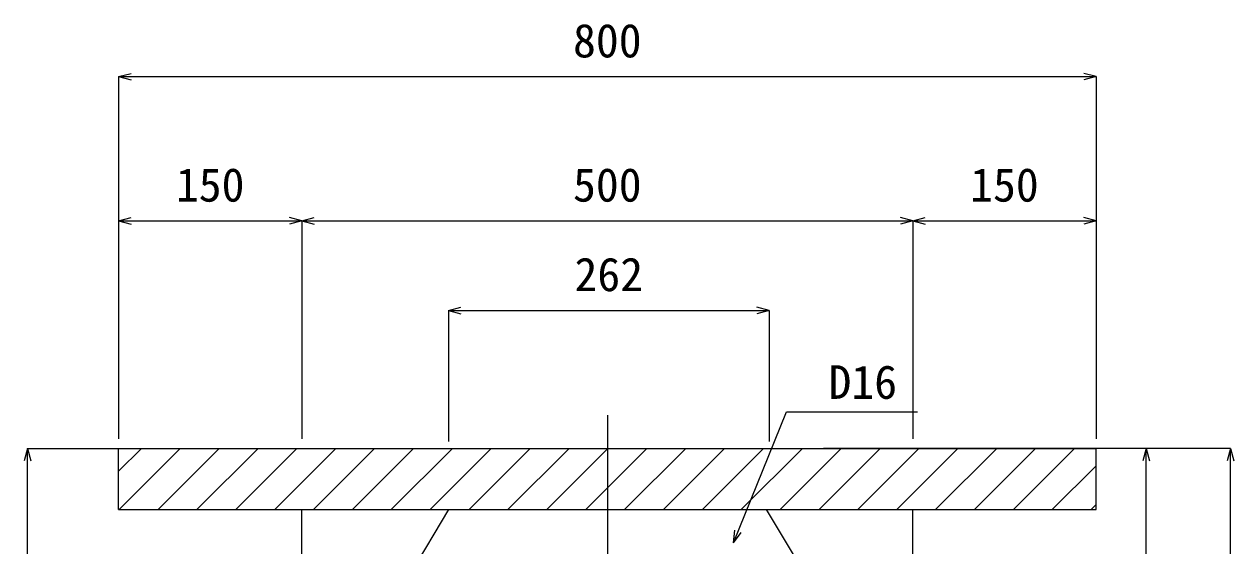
# Model space of a CAD drawing. Units: millimetres, scale not verified. Extents: x -9755 to 16726, y -7413 to 4835.
# Drawn here: x -6541 to -5552, y -5114 to -4688 of the extents above; entities that cross this region are included whole.
import ezdxf
from ezdxf.enums import TextEntityAlignment as Align

# ---------------------------------------------------------------- set-up
doc = ezdxf.new("R2010")
doc.units = ezdxf.units.MM
doc.header["$LTSCALE"] = 15
doc.linetypes.add('CHAIN2', pattern=[12, 9, -1, 1, -1])
doc.layers.add('0-1_ブロック', color=2, linetype='Continuous', lineweight=18)
doc.layers.add('0-A', color=7, linetype='Continuous', lineweight=18)
doc.layers.add('0-3_鉄筋', color=7, linetype='Continuous')
doc.layers.add('0-6_寸法', color=4, linetype='Continuous')
doc.styles.add('ＭＳ ゴシック', font='')
doc.styles.get('ＭＳ ゴシック').set_extended_font_data('MS Gothic')

msp = doc.modelspace()

# ---------------------------------------------------------------- linework, layer by layer
at = {"layer": '0-1_ブロック', "color": 7, "linetype": 'CHAIN2'}
msp.add_line((-6064.2, -5007.57), (-6064.2, -5514.69), dxfattribs=at)
at = {"layer": '0-1_ブロック', "color": 3}
for p, q in [((-6194.2, -5084.69), (-6254.2, -5184.69)), ((-6194.2, -5084.69), (-6254.2, -5184.69)), ((-6194.2, -5084.69), (-5931.78, -5084.69)), ((-5934.2, -5084.69), (-5874.2, -5184.69))]:
    msp.add_line(p, q, dxfattribs=at)
at = {"layer": '0-3_鉄筋'}
for p, q in [((-6464.2, -5084.69), (-6464.2, -5034.69)), ((-6464.2, -5053.29), (-6445.59, -5034.69)), ((-6464.2, -5034.69), (-5664.2, -5034.69)), ((-6463.77, -5084.69), (-6413.77, -5034.69)), ((-6431.95, -5084.69), (-6381.95, -5034.69)), ((-6400.13, -5084.69), (-6350.13, -5034.69)), ((-6368.31, -5084.69), (-6318.31, -5034.69)), ((-6336.49, -5084.69), (-6286.49, -5034.69)), ((-6304.67, -5084.69), (-6254.67, -5034.69)), ((-6272.85, -5084.69), (-6222.85, -5034.69)), ((-6241.03, -5084.69), (-6191.03, -5034.69)), ((-6209.21, -5084.69), (-6159.21, -5034.69)), ((-6177.39, -5084.69), (-6127.39, -5034.69)), ((-6145.57, -5084.69), (-6095.57, -5034.69)), ((-6113.75, -5084.69), (-6063.75, -5034.69)), ((-6081.93, -5084.69), (-6031.93, -5034.69)), ((-6050.11, -5084.69), (-6000.11, -5034.69)), ((-6018.29, -5084.69), (-5968.29, -5034.69)), ((-5986.47, -5084.69), (-5936.47, -5034.69)), ((-5954.66, -5084.69), (-5904.66, -5034.69)), ((-5922.84, -5084.69), (-5872.84, -5034.69)), ((-5891.02, -5084.69), (-5841.02, -5034.69)), ((-5859.2, -5084.69), (-5809.2, -5034.69)), ((-5827.38, -5084.69), (-5777.38, -5034.69)), ((-5795.56, -5084.69), (-5745.56, -5034.69)), ((-5763.74, -5084.69), (-5713.74, -5034.69)), ((-5731.92, -5084.69), (-5681.92, -5034.69)), ((-5664.2, -5084.69), (-5664.2, -5034.69)), ((-5700.1, -5084.69), (-5664.2, -5048.79)), ((-6464.2, -5084.69), (-5664.2, -5084.69)), ((-6314.2, -5484.69), (-6314.2, -5084.69)), ((-5814.2, -5484.69), (-5814.2, -5084.69)), ((-5668.28, -5084.69), (-5664.2, -5080.61))]:
    msp.add_line(p, q, dxfattribs=at)
at = {"layer": '0-6_寸法'}
for p, q in [((-6464.2, -4730.64), (-6454.06, -4727.93)), ((-6464.2, -4730.64), (-5664.2, -4730.64)), ((-6464.2, -4730.64), (-6454.06, -4733.36)), ((-6464.2, -4730.64), (-6464.2, -4848.59)), ((-5664.2, -4730.64), (-5674.34, -4727.93)), ((-5664.2, -4730.64), (-5674.34, -4733.36)), ((-5664.2, -4730.64), (-5664.2, -4848.59)), ((-6464.2, -4848.59), (-6454.06, -4845.87)), ((-6464.2, -4848.59), (-6314.2, -4848.59)), ((-6464.2, -4848.59), (-6454.06, -4851.3)), ((-6464.2, -4848.59), (-6464.2, -5026.86)), ((-6314.2, -4848.59), (-6324.34, -4845.87)), ((-6314.2, -4848.59), (-6324.34, -4851.3)), ((-6314.2, -4848.59), (-6304.06, -4845.87)), ((-6314.2, -4848.59), (-6314.2, -5026.86)), ((-6314.2, -4848.59), (-5814.2, -4848.59)), ((-6314.2, -4848.59), (-6304.06, -4851.3)), ((-5814.2, -4848.59), (-5824.34, -4845.87)), ((-5814.2, -4848.59), (-5824.34, -4851.3)), ((-5814.2, -4848.59), (-5804.06, -4845.87)), ((-5814.2, -4848.59), (-5814.2, -5026.86)), ((-5814.2, -4848.59), (-5664.2, -4848.59)), ((-5814.2, -4848.59), (-5804.06, -4851.3)), ((-5664.2, -4848.59), (-5674.34, -4845.87)), ((-5664.2, -4848.59), (-5674.34, -4851.3)), ((-5664.2, -4848.59), (-5664.2, -5026.86)), ((-6194.2, -4921.79), (-6184.06, -4919.07)), ((-5931.78, -4921.79), (-5941.93, -4919.07)), ((-6194.2, -4921.79), (-5931.78, -4921.79)), ((-6194.2, -4921.79), (-6184.06, -4924.51)), ((-6194.2, -4921.79), (-6194.2, -5028.89)), ((-5931.78, -4921.79), (-5941.93, -4924.51)), ((-5931.78, -4921.79), (-5931.78, -5028.89)), ((-6538.75, -5034.69), (-6541.47, -5044.83)), ((-6538.75, -5034.69), (-6350.51, -5034.69)), ((-6538.75, -5484.69), (-6538.75, -5034.69)), ((-6538.75, -5034.69), (-6536.03, -5044.83)), ((-6538.75, -5034.69), (-6337.35, -5034.69)), ((-5623.23, -5034.69), (-5887.3, -5034.69)), ((-5623.23, -5034.69), (-5860.57, -5034.69)), ((-5554.29, -5034.69), (-5792.31, -5034.69)), ((-5623.23, -5034.69), (-5625.95, -5044.83)), ((-5623.23, -5259.69), (-5623.23, -5034.69)), ((-5623.23, -5034.69), (-5620.52, -5044.83)), ((-5554.29, -5034.69), (-5557.01, -5044.83)), ((-5554.29, -5484.69), (-5554.29, -5034.69)), ((-5554.29, -5584.69), (-5554.29, -5034.69)), ((-5554.29, -5034.69), (-5551.57, -5044.83))]:
    msp.add_line(p, q, dxfattribs=at)
at = {"layer": '0-A'}
for q in [(-5959.78, -5101.48), (-5954.75, -5103.53)]:
    msp.add_line((-5961.08, -5111.9), q, dxfattribs=at)
msp.add_lwpolyline([(-5961.08, -5111.9), (-5917.56, -5004.75), (-5810.41, -5004.75)], dxfattribs=at)

# ---------------------------------------------------------------- texts
at = {"layer": '0-6_寸法', "style": 'ＭＳ ゴシック'}
for s, p in [('800', (-6092.32, -4723.14)), ('150', (-6417.32, -4841.09)), ('500', (-6092.32, -4841.09)), ('150', (-5767.32, -4841.09)), ('262', (-6091.12, -4914.29))]:
    msp.add_text(s, height=27.49, dxfattribs=at).set_placement(p, align=Align.BOTTOM_LEFT)
at = {"layer": '0-A', "color": 4, "style": 'ＭＳ ゴシック'}
msp.add_text('D16', height=27.49, dxfattribs=at).set_placement((-5883.25, -5002.36), align=Align.BOTTOM_LEFT)

doc.saveas('drawing.dxf')
